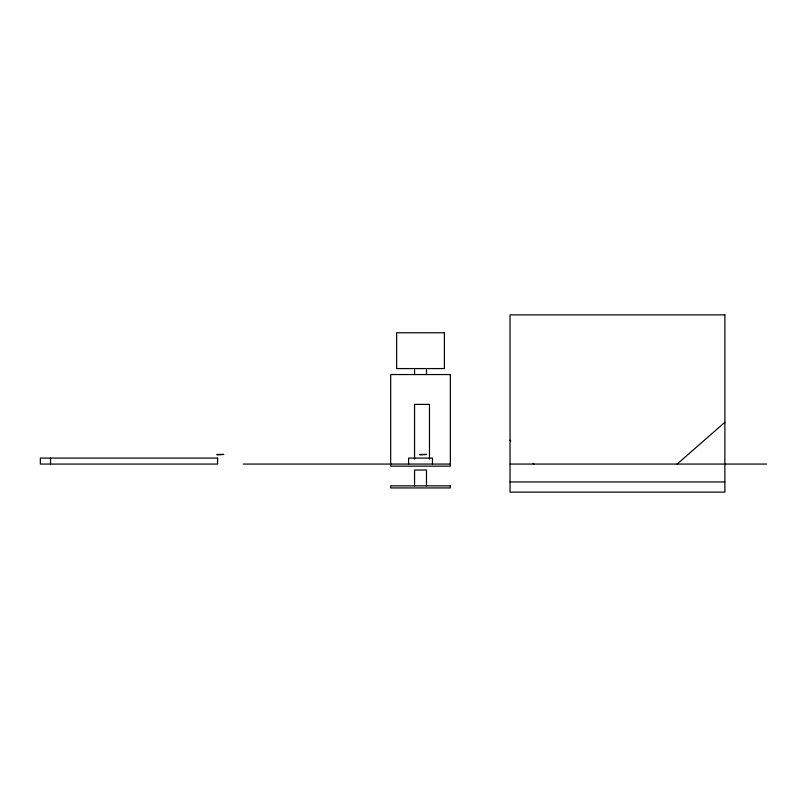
<?xml version="1.0" encoding="UTF-8"?>
<svg xmlns="http://www.w3.org/2000/svg" width="807" height="807" viewBox="0 0 807 807"><rect width="100%" height="100%" fill="white"/><g stroke="black" fill="none" stroke-linecap="round" stroke-linejoin="round"><path stroke-width="1.21" d="M677.134 464.065L724.878 422.283M216.952 454.432L223.811 454.432L217.012 454.886M419.862 454.432L426.721 454.432L419.922 454.886M243.28 464.065L450.356 464.065M510.034 464.065L766.65 464.065M510.034 481.961L724.878 481.961M510.034 440.188L510.791 440.945M533.155 463.309L533.911 464.065M432.451 464.065L432.451 458.094L408.584 458.094L408.584 464.065M429.475 459.092L429.475 404.388L414.556 404.388L414.556 459.092M426.489 368.577L426.489 374.549M426.489 485.844L426.489 470.027L414.556 470.027L414.556 485.844M414.556 368.577L414.556 374.549M50.518 458.094L50.518 464.065M724.878 314.871L510.034 314.871L510.034 492.129L724.878 492.129L724.878 314.871M444.395 332.766L396.651 332.766L396.651 368.577L444.395 368.577L444.395 332.766M450.356 374.549L390.679 374.549L390.679 466.153L450.356 466.153L450.356 374.549M217.618 458.094L40.35 458.094L40.35 464.065L217.618 464.065L217.618 458.094M450.356 485.844L390.679 485.844L390.679 487.932L450.356 487.932L450.356 485.844"/></g></svg>
